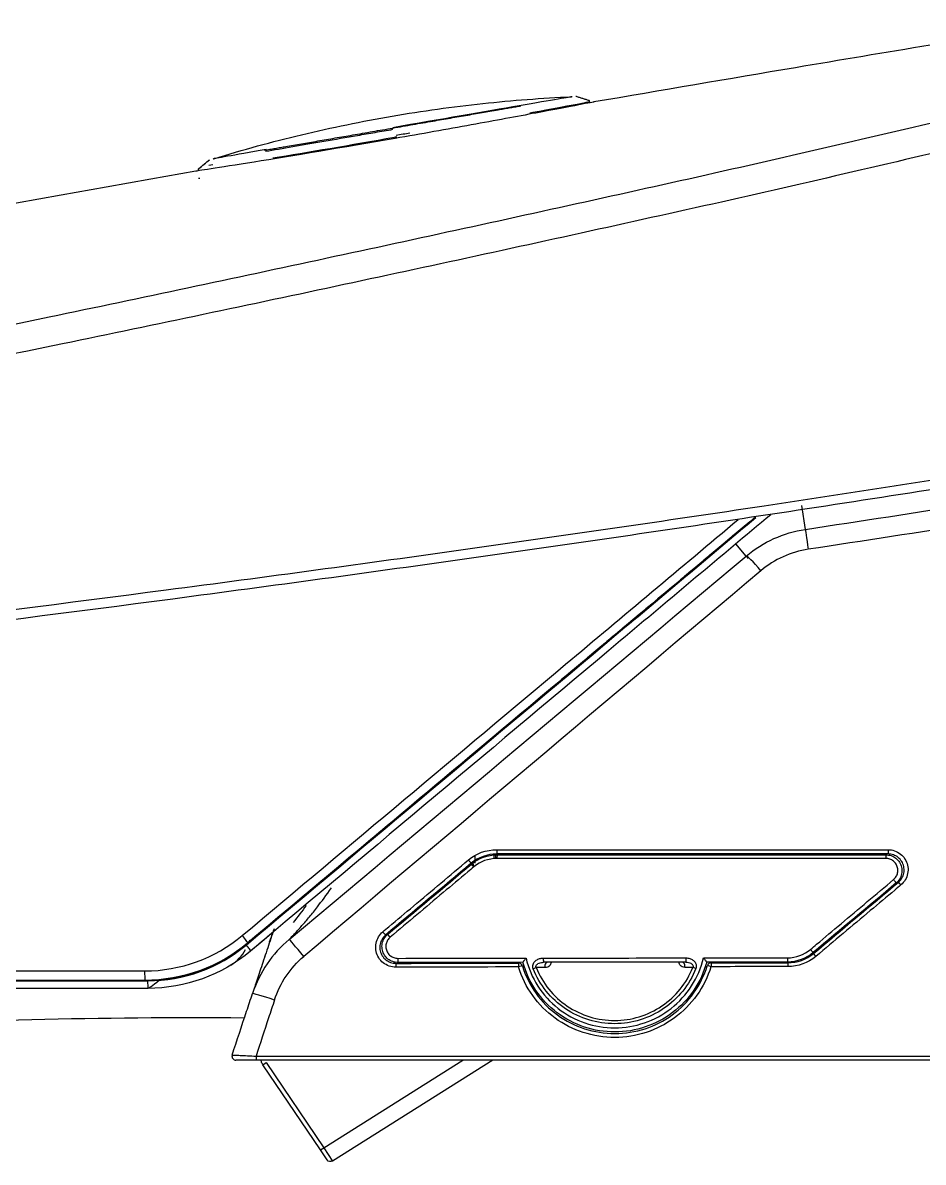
# Model space of a CAD drawing. Header units: millimetres. Extents: x 28 to 2369, y -329 to 1679.
# Drawn here: x 1930.7 to 2043.4, y 471 to 613.7 of the extents above; entities that cross this region are included whole.
import ezdxf

# ---------------------------------------------------------------- set-up
doc = ezdxf.new("R2010")
doc.units = ezdxf.units.MM
doc.layers.add('1LINE', color=7, linetype='CONTINUOUS')

msp = doc.modelspace()

# ---------------------------------------------------------------- linework, layer by layer
at = {"layer": '1LINE'}
for p, q in [((1999.93, 604.47), (1999.95, 604.48)), ((1952.74, 595.42), (1952.7, 595.42)), ((1954.45, 595.89), (1953.96, 595.81)), ((1954.03, 596.53), (1954.06, 596.53)), ((1952.82, 594.19), (1952.68, 594.16)), ((2028.66, 550.23), (2028.21, 553.2)), ((2021.26, 546.89), (2019.97, 548.42)), ((2021.29, 546.84), (2021.51, 546.59)), ((1973.25, 510.53), (2000.77, 533.61)), ((1992.86, 509.47), (1992.87, 509.57)), ((1993.38, 509.57), (1993.36, 509.47)), ((2019.9, 509.47), (2019.9, 509.57)), ((1987.29, 509.29), (1987.29, 508.44)), ((2039.31, 505.33), (2039.31, 505.2)), ((2039.81, 505.62), (2039.81, 505.75)), ((1981.92, 504.17), (1981.92, 504.3)), ((1982.12, 504.47), (1982.12, 504.34)), ((2038.81, 504.78), (2038.81, 504.91)), ((2034.19, 500.9), (2034.21, 501.05)), ((2034.27, 501.1), (2034.27, 500.97)), ((2034.68, 501.5), (2034.85, 501.5)), ((2035.28, 502), (2035.44, 502)), ((2030.48, 497.8), (2030.33, 497.8)), ((2030.57, 498), (2030.72, 498)), ((1946.33, 492.74), (1631.93, 492.74)), ((1960.74, 483.17), (1961.15, 483.45)), ((1967.94, 472.5), (1960.74, 483.17)), ((1961.15, 483.45), (1968.35, 472.77)), ((1968.35, 472.77), (1985.77, 483.74)), ((1989.53, 483.74), (1969.46, 471.11)), ((1967.94, 472.5), (1968.35, 472.77)), ((1968.78, 471.25), (1967.94, 472.5)), ((1968.35, 472.77), (1969.46, 471.11))]:
    msp.add_line(p, q, dxfattribs=at)
for centre, radius, start, end in [((2001.49, 603.78), 0.2, 9.82, 72.281), ((1954.65, 596.47), 0.2, 107.0856, 135.1577), ((1952.83, 595.26), 0.2, 129.8963, 189.82), ((1954.13, 499.92), 5, 301.3372, 332.5595), ((1992.75, 495.4), 0.5, 17.1654, 90.0827), ((2016.86, 495.43), 0.5, 90.0732, 162.7949), ((1957.36, 484.24), 0.5, 161.6837, 270)]:
    msp.add_arc(centre, radius, start, end, dxfattribs=at)
at = {"layer": '1LINE', "extrusion": (0, 0, -1)}
for centre, start, end in [((-2039.81, 505.66), 131.6332, 144.0097), ((-1969.19, 471.53), 237.8238, 326)]:
    msp.add_arc(centre, 0.5, start, end, dxfattribs=at)
at = {"layer": '1LINE'}
for centre, major_axis, ratio, start_param, end_param in [((1992.84, 603.08), (0.035, -0.197), 0.706348, 2.506787, 3.007754), ((2029.11, 547.26), (0.45, -2.97), 0.006339, 3.141593, 4.552586), ((2023.18, 544.59), (1.93, -2.3), 0.074437, 1.70787, 3.141593), ((1990.02, 510.07), (0, -0.5), 0.03248, 4.630614, 6.283185), ((2039.02, 510.07), (0, 0.5), 0.022787, 1.494763, 3.141593), ((1986.49, 508.79), (0.321, -0.383), 0.02605, 0, 1.652896), ((1986.73, 508.34), (0.321, -0.383), 0.026513, 1.240339, 1.570796), ((1986.8, 508.39), (0.287, -0.409), 0.025838, 1.260754, 1.580574), ((1987.17, 507.92), (0.321, -0.383), 0.024901, 1.651004, 3.141593), ((1986.99, 508.5), (0.192, -0.462), 0.000594, 0, 1.657993), ((1990.06, 508.97), (0, 0.5), 0.032224, 0, 1.491586), ((2038.75, 508.97), (0, 0.5), 0.022818, 0, 1.49704), ((2039.71, 506.32), (0.321, -0.383), 0.026607, 0, 1.637614), ((2039.81, 505.66), (-0.5, 0), 0.173648, 4.40415, 4.712389), ((2040.63, 505.66), (0.321, -0.383), 0.025837, 1.636468, 3.141593), ((1981.46, 503.86), (0.414, -0.281), 0.040408, 1.426707, 1.637955), ((1981.64, 504.07), (0.321, -0.383), 0.020815, 1.366172, 1.570796), ((1975.76, 499.79), (0.321, -0.383), 0.014092, 0, 1.63846), ((1958.18, 499.18), (-0.643, 0.766), 0.100871, 3.141593, 4.868682), ((1958.67, 498.03), (0.514, -0.613), 0.100915, 0, 1.727288), ((1965.51, 496.12), (-6.64, 2.22), 0.479648, 6.140245, 6.283185), ((1965.96, 496.58), (1.93, -2.3), 0.010261, 1.635297, 3.141593), ((1976.68, 499.12), (0.321, -0.383), 0.013166, 1.636878, 3.141593), ((2029.31, 497.59), (0.321, -0.383), 0.013594, 0, 1.624709), ((2029.99, 496.73), (0.321, -0.383), 0.012492, 1.62326, 3.141593), ((1977.38, 495.4), (-0.001, 0.5), 0.03143, 0.30732, 1.520748), ((1977.65, 496.5), (-0.001, 0.5), 0.031616, 1.566226, 3.141593), ((1992.75, 495.42), (-0.001, 0.5), 0.02928, 0.28597, 1.523281), ((1992.75, 495.4), (0.478, 0.148), 0.053999, 0, 1.584801), ((1994.59, 495.17), (0.465, 0.184), 0.054115, 0.63269, 1.580622), ((1995.86, 496.52), (-0.001, 0.5), 0.028968, 1.561565, 3.141593), ((1996.37, 495.5), (-0.001, 0.5), 0.693203, 0, 1.901917), ((2013.21, 495.52), (0.001, -0.5), 0.732104, 1.239677, 3.141593), ((2013.69, 496.54), (0.001, -0.5), 0.026397, 4.697914, 6.283185), ((2014.96, 495.2), (0.465, -0.184), 0.032363, 1.611781, 2.560275), ((2016.86, 495.43), (0.478, -0.148), 0.035883, 1.609069, 3.141593), ((2016.86, 495.45), (0.001, -0.5), 0.025914, 3.39459, 4.66677), ((2026.42, 496.56), (-0.001, 0.5), 0.024616, 1.552306, 3.141593), ((2026.46, 495.46), (0.001, -0.5), 0.024614, 3.381837, 4.666887), ((1945.96, 494.74), (0, 1), 0.031621, 1.381977, 3.141391), ((1946.33, 493.54), (0, -0.8), 0.030855, 4.523962, 6.282995), ((1962.28, 491.15), (2.85, -0.94), 0.031131, 1.61559, 3.141593), ((1959.89, 484.24), (0, 0.5), 0.03137, 1.543879, 3.141593)]:
    msp.add_ellipse(centre, major_axis=major_axis, ratio=ratio, start_param=start_param, end_param=end_param, dxfattribs=at)
for points, degree in [([(2061.16, 613.68), (2049.91, 611.82), (2038.66, 609.95), (2027.42, 608.05)], 3), ([(2061.16, 613.68), (2049.91, 611.82), (2038.66, 609.95), (2027.42, 608.05)], 3), ([(2027.42, 608.05), (2019.01, 606.63), (2010.6, 605.2), (2002.19, 603.76)], 3), ([(2027.42, 608.05), (2019.01, 606.63), (2010.6, 605.2), (2002.19, 603.76)], 3), ([(1999.95, 604.48), (2001.55, 603.97)], 1), ([(1992.82, 603.28), (1988.64, 602.56), (1982.9, 601.56), (1976.99, 600.54)], 3), ([(1979.14, 599.86), (1978.57, 599.76), (1977.99, 599.66), (1977.42, 599.56)], 3), ([(1952.7, 595.42), (1953.15, 595.79), (1953.59, 596.16), (1954.03, 596.53)], 3), ([(1952.7, 595.42), (1954.03, 596.53)], 1), ([(1952.32, 595.09), (1832.62, 573.97), (1713.32, 550.67), (1594.47, 525.2)], 3), ([(1952.32, 595.09), (1832.62, 573.97), (1713.32, 550.67), (1594.47, 525.2)], 3), ([(2021.26, 546.89), (2023.37, 548.66), (2025.93, 549.82), (2028.66, 550.23)], 3), ([(1964.03, 498.87), (1983.13, 514.9), (2002.21, 530.91), (2021.26, 546.89)], 3), ([(2029.02, 547.73), (2026.83, 547.4), (2024.78, 546.47), (2023.09, 545.05)], 3), ([(2023.09, 545.05), (2004.04, 528.98), (1984.95, 512.87), (1965.86, 496.74)], 3), ([(2000.84, 533.67), (2000.82, 533.66), (2000.81, 533.65), (2000.79, 533.63)], 3), ([(2000.87, 533.7), (2000.86, 533.69), (2000.85, 533.68), (2000.84, 533.67)], 3), ([(1986.47, 508.83), (1987.46, 509.66), (1988.71, 510.11), (1990.01, 510.11)], 3), ([(1990.02, 509.57), (1988.85, 509.57), (1987.71, 509.16), (1986.81, 508.4)], 3), ([(1989.71, 508.95), (1989.71, 509.15), (1989.71, 509.36), (1989.71, 509.56)], 3), ([(2039.02, 509.57), (2022.69, 509.57), (2006.35, 509.57), (1990.02, 509.57)], 3), ([(1990.39, 509.47), (1990.39, 509.65)], 1), ([(1992.89, 509.65), (1992.89, 509.47)], 1), ([(2020.39, 509.47), (2020.39, 509.64)], 1), ([(2022.89, 509.64), (2022.89, 509.47)], 1), ([(1986.81, 508.4), (1983.23, 505.4), (1979.66, 502.4), (1976.09, 499.41)], 3), ([(1976.36, 499.51), (1979.86, 502.44), (1983.35, 505.37), (1986.84, 508.3)], 3), ([(1986.84, 508.3), (1987.74, 509.06), (1988.88, 509.47), (1990.06, 509.47)], 3), ([(1987.09, 508.58), (1987.18, 508.6), (1987.27, 508.61), (1987.36, 508.61)], 3), ([(1990.04, 509.01), (1988.98, 509.01), (1987.96, 508.64), (1987.15, 507.96)], 3), ([(1990.06, 509.47), (2006.29, 509.47), (2022.52, 509.47), (2038.75, 509.47)], 3), ([(2040.04, 505.94), (2036.57, 503.03), (2033.1, 500.12), (2029.63, 497.21)], 3), ([(2029.67, 497.11), (2033.22, 500.09), (2036.76, 503.06), (2040.31, 506.04)], 3), ([(1981.33, 503.67), (1981.35, 503.75), (1981.39, 503.83), (1981.44, 503.9)], 3), ([(1966.17, 503.12), (1965.62, 502.41), (1965.07, 501.7), (1964.52, 500.98)], 3), ([(2035.85, 502.43), (2035.85, 502.39), (2035.85, 502.34), (2035.85, 502.3)], 3), ([(1961.97, 499.75), (1961.04, 498.97), (1960.11, 498.19), (1959.18, 497.41)], 3), ([(1961.58, 498.56), (1961.73, 499.01), (1961.87, 499.42), (1962, 499.8)], 3), ([(1945.93, 494.92), (1950.41, 494.92), (1954.74, 496.5), (1958.15, 499.36)], 3), ([(1958.82, 498.41), (1955.23, 495.4), (1950.67, 493.74), (1945.96, 493.74)], 3), ([(1946.3, 493.69), (1950.82, 493.68), (1955.2, 495.28), (1958.65, 498.17)], 3), ([(1958.54, 498.18), (1955.13, 495.32), (1950.8, 493.74), (1946.33, 493.74)], 3), ([(1964.03, 498.87), (1961.9, 497.09), (1960.31, 494.74), (1959.44, 492.1)], 3), ([(1959.18, 497.41), (1955.59, 494.4), (1951.04, 492.74), (1946.33, 492.74)], 3), ([(1962.19, 491.29), (1962.88, 493.41), (1964.15, 495.3), (1965.86, 496.74)], 3), ([(2026.41, 496.56), (2027.47, 496.57), (2028.49, 496.94), (2029.3, 497.62)], 3), ([(2029.63, 497.21), (2028.73, 496.46), (2027.6, 496.04), (2026.42, 496.04)], 3), ([(2029.98, 496.75), (2028.99, 495.92), (2027.74, 495.47), (2026.45, 495.46)], 3), ([(2026.46, 495.94), (2027.63, 495.94), (2028.77, 496.36), (2029.67, 497.11)], 3), ([(1992.73, 495.42), (1987.61, 495.41), (1982.48, 495.41), (1977.36, 495.4)], 3), ([(1977.37, 495.87), (1982.5, 495.88), (1987.62, 495.89), (1992.75, 495.9)], 3), ([(1977.63, 496.5), (1982.98, 496.51), (1988.33, 496.52), (1993.68, 496.52)], 3), ([(1993.3, 496), (1988.09, 495.99), (1982.87, 495.98), (1977.65, 495.97)], 3), ([(1993.3, 496), (1993.3, 496), (1993.3, 496), (1993.3, 496)], 3), ([(1996.04, 495.34), (1995.65, 495.34), (1995.29, 495.34), (1994.96, 495.34)], 3), ([(2014.57, 495.36), (2014.26, 495.36), (2013.92, 495.36), (2013.56, 495.36)], 3), ([(2015.9, 496.55), (2019.4, 496.56), (2022.91, 496.56), (2026.41, 496.56)], 3), ([(2026.42, 496.04), (2023.05, 496.04), (2019.68, 496.03), (2016.3, 496.03)], 3), ([(2026.45, 495.46), (2023.25, 495.46), (2020.05, 495.46), (2016.84, 495.45)], 3), ([(2016.86, 495.93), (2020.06, 495.93), (2023.26, 495.94), (2026.46, 495.94)], 3), ([(1916.12, 493.69), (1926.17, 493.69), (1936.23, 493.69), (1946.3, 493.69)], 3), ([(1946.33, 492.74), (1946.42, 492.74), (1946.89, 493.07), (1947.74, 493.75)], 3), ([(1958.36, 489.02), (1940.65, 489.16), (1922.92, 488.72), (1905.23, 487.69)], 3), ([(2056.29, 483.74), (2024.15, 483.74), (1992.02, 483.74), (1959.89, 483.74)], 3)]:
    msp.add_open_spline(points, degree=degree, dxfattribs=at)
for points, degree, knots in [([(1594.5, 525.21), (1594.57, 525.22), (1595.23, 525.31), (1597.41, 525.56), (1598.93, 525.72), (1602.69, 526.13), (1604.94, 526.38), (1610.13, 526.94), (1613.07, 527.27), (1622.57, 528.3), (1629.86, 529.11), (1642.06, 530.5), (1646.33, 530.99), (1655.24, 532.01), (1659.91, 532.55), (1674.24, 534.21), (1684.23, 535.37), (1699.88, 537.28), (1705.21, 537.94), (1716, 539.3), (1721.5, 540.01), (1738.24, 542.28), (1749.52, 543.91), (1772.2, 547.27), (1783.6, 549.02), (1800.81, 551.81), (1806.55, 552.75), (1818.12, 554.76), (1823.92, 555.78), (1841.31, 558.88), (1852.92, 560.99), (1887.7, 567.48), (1910.86, 572.04), (1945.54, 579.25), (1957.09, 581.71), (1980.18, 586.68), (1991.72, 589.2), (2009.02, 593.03), (2014.78, 594.3), (2026.3, 596.93), (2032.06, 598.25), (2043.58, 600.93), (2049.33, 602.28), (2057.97, 604.3), (2060.84, 604.98), (2066.61, 606.31), (2069.49, 606.97), (2072.38, 607.56)], 3, [0, 0, 0, 0, 0.03125, 0.03125, 0.0625, 0.0625, 0.09375, 0.09375, 0.125, 0.125, 0.1875, 0.1875, 0.21875, 0.21875, 0.25, 0.25, 0.3125, 0.3125, 0.34375, 0.34375, 0.375, 0.375, 0.4375, 0.4375, 0.5, 0.5, 0.53125, 0.53125, 0.5625, 0.5625, 0.625, 0.625, 0.75, 0.75, 0.8125, 0.8125, 0.875, 0.875, 0.90625, 0.90625, 0.9375, 0.9375, 0.96875, 0.96875, 0.984375, 0.984375, 1, 1, 1, 1]), ([(2076.31, 604.6), (2070.43, 603.4), (2064.58, 602.05), (2052.88, 599.29), (2047.03, 597.91), (2035.34, 595.17), (2029.49, 593.81), (2017.78, 591.13), (2011.92, 589.84), (1994.34, 585.95), (1982.62, 583.4), (1959.15, 578.37), (1947.4, 575.89), (1912.15, 568.63), (1888.6, 564.06), (1853.24, 557.57), (1841.44, 555.47), (1823.76, 552.38), (1817.87, 551.36), (1806.1, 549.38), (1800.27, 548.47), (1782.77, 545.72), (1771.18, 544.09), (1753.89, 541.56), (1748.14, 540.77), (1736.69, 539.19), (1730.99, 538.37), (1719.66, 536.92), (1714.08, 536.27), (1703.12, 534.93), (1697.7, 534.31), (1681.81, 532.47), (1671.67, 531.34), (1652.28, 529.2), (1643.17, 528.2), (1626.72, 526.42), (1619.36, 525.65), (1609.77, 524.63), (1606.8, 524.31), (1601.58, 523.75), (1599.31, 523.5), (1595.52, 523.08), (1593.98, 522.91), (1592.33, 522.69), (1591.89, 522.62), (1591.26, 522.52), (1591.07, 522.48), (1591.03, 522.46)], 3, [0, 0, 0, 0, 0.03125, 0.03125, 0.0625, 0.0625, 0.09375, 0.09375, 0.125, 0.125, 0.1875, 0.1875, 0.25, 0.25, 0.375, 0.375, 0.4375, 0.4375, 0.46875, 0.46875, 0.5, 0.5, 0.5625, 0.5625, 0.59375, 0.59375, 0.625, 0.625, 0.65625, 0.65625, 0.6875, 0.6875, 0.75, 0.75, 0.8125, 0.8125, 0.875, 0.875, 0.90625, 0.90625, 0.9375, 0.9375, 0.96875, 0.96875, 0.984375, 0.984375, 1, 1, 1, 1]), ([(2002.19, 603.76), (2002.19, 603.76), (1999.52, 603.24), (1992.59, 601.95), (1989.85, 601.44), (1983.81, 600.34), (1980.55, 599.76), (1970.76, 598.06), (1964.28, 596.98), (1955.01, 595.5), (1952.32, 595.09), (1952.32, 595.09)], 3, [0, 0, 0, 0, 0.25, 0.25, 0.375, 0.375, 0.5, 0.5, 0.75, 0.75, 1, 1, 1, 1]), ([(1954.59, 596.66), (1958.22, 597.78), (1965.63, 599.8), (1976.91, 602.11), (1988.18, 603.68), (1995.67, 604.25), (1999.38, 604.41)], 3, [0, 0, 0, 0, 0.247026, 0.500062, 0.753099, 1, 1, 1, 1]), ([(1999.38, 604.41), (1999.38, 604.41), (1998.8, 604.31), (1996.57, 603.93), (1994.91, 603.64), (1992.82, 603.28)], 3, [0, 0, 0, 0, 0.5, 0.5, 1, 1, 1, 1]), ([(1994.16, 602.41), (1994.29, 602.43), (1994.41, 602.45), (1996.8, 602.89), (1998.61, 603.22), (2001.07, 603.69), (2001.69, 603.81), (2001.69, 603.81)], 3, [0, 0, 0, 0, 0.026971, 0.026971, 0.513486, 0.513486, 1, 1, 1, 1]), ([(1999.47, 604.4), (1999.47, 604.4), (1999.47, 604.4), (1999.44, 604.41), (1999.42, 604.41), (1999.39, 604.41), (1999.39, 604.41), (1999.38, 604.41)], 3, [0, 0, 0, 0, 0.104368, 0.104368, 0.81062, 0.81062, 1, 1, 1, 1]), ([(1960.95, 597.73), (1964.11, 598.27), (1972.43, 599.71), (1981.56, 601.29), (1989.88, 602.73), (1993.04, 603.28)], 2, [0, 0, 0, 0.246306, 0.5, 0.753694, 1, 1, 1]), ([(1961.06, 597.58), (1962.11, 597.77), (1963.26, 597.96), (1965.09, 598.28), (1965.72, 598.39), (1966.7, 598.56), (1967.03, 598.62), (1967.71, 598.73), (1968.04, 598.79), (1969.75, 599.09), (1971.15, 599.33), (1972.96, 599.64), (1973.32, 599.7), (1974.05, 599.83), (1974.42, 599.89), (1975.53, 600.09), (1976.28, 600.21), (1977.02, 600.34)], 3, [0, 0, 0, 0, 0.25, 0.25, 0.375, 0.375, 0.4375, 0.4375, 0.5, 0.5, 0.75, 0.75, 0.8125, 0.8125, 0.875, 0.875, 1, 1, 1, 1]), ([(1961.98, 596.75), (1966.28, 597.46), (1971.71, 598.38), (1977.3, 599.37), (1977.4, 599.38), (1977.49, 599.4)], 3, [0, 0, 0, 0, 0.983399, 0.983399, 1, 1, 1, 1]), ([(1961.15, 597.8), (1959.08, 597.44), (1957.42, 597.15), (1955.17, 596.76), (1954.59, 596.66), (1954.59, 596.66)], 3, [0, 0, 0, 0, 0.5, 0.5, 1, 1, 1, 1]), ([(2096.07, 571.45), (2091.17, 567.54), (2085.73, 564.4), (2076.99, 561.04), (2073.96, 560.13), (2069.34, 559.13), (2067.78, 558.91), (2064.67, 558.41), (2063.12, 558.16), (2049.12, 555.91), (2036.68, 553.97), (2011.79, 550.21), (1999.33, 548.38), (1974.41, 544.86), (1961.94, 543.15), (1924.52, 538.22), (1899.57, 535.17), (1862.14, 530.95), (1849.66, 529.6), (1830.94, 527.67), (1824.7, 527.04), (1812.23, 525.81), (1806.01, 525.21), (1793.65, 524.06), (1787.49, 523.49), (1778.24, 522.67), (1775.15, 522.4), (1769.01, 521.87), (1765.95, 521.6), (1756.82, 520.83), (1750.7, 520.33), (1741.6, 519.61), (1738.57, 519.37), (1732.59, 518.9), (1729.61, 518.68), (1723.62, 518.23), (1720.61, 518), (1714.71, 517.57), (1711.83, 517.37), (1703.24, 516.76), (1697.52, 516.37), (1680.85, 515.26), (1670.22, 514.6), (1654.98, 513.71), (1650.01, 513.42), (1640.51, 512.9), (1635.96, 512.66), (1627.31, 512.22), (1623.22, 512.02), (1615.52, 511.65), (1611.91, 511.48), (1602.07, 511.03), (1596.74, 510.8), (1591.06, 510.56), (1589.54, 510.5), (1587.48, 510.42), (1586.93, 510.4), (1586.94, 510.4)], 3, [0, 0, 0, 0, 0.03125, 0.03125, 0.046875, 0.046875, 0.054688, 0.054688, 0.0625, 0.0625, 0.125, 0.125, 0.1875, 0.1875, 0.25, 0.25, 0.375, 0.375, 0.4375, 0.4375, 0.46875, 0.46875, 0.5, 0.5, 0.53125, 0.53125, 0.546875, 0.546875, 0.5625, 0.5625, 0.59375, 0.59375, 0.609375, 0.609375, 0.625, 0.625, 0.640625, 0.640625, 0.65625, 0.65625, 0.6875, 0.6875, 0.75, 0.75, 0.78125, 0.78125, 0.8125, 0.8125, 0.84375, 0.84375, 0.875, 0.875, 0.9375, 0.9375, 0.96875, 0.96875, 1, 1, 1, 1]), ([(1587.76, 511.91), (1588.79, 511.96), (1590.22, 512.02), (1595.78, 512.26), (1601.11, 512.48), (1610.94, 512.93), (1614.55, 513.09), (1622.24, 513.46), (1626.34, 513.66), (1634.98, 514.09), (1639.53, 514.33), (1649.03, 514.84), (1654, 515.11), (1669.25, 515.99), (1679.89, 516.64), (1696.58, 517.73), (1702.31, 518.12), (1710.91, 518.72), (1713.79, 518.92), (1719.69, 519.34), (1722.71, 519.56), (1728.71, 520), (1731.7, 520.23), (1737.69, 520.69), (1740.72, 520.93), (1749.84, 521.65), (1755.97, 522.14), (1765.11, 522.91), (1768.17, 523.16), (1774.31, 523.69), (1777.4, 523.95), (1786.64, 524.76), (1792.8, 525.31), (1802.06, 526.17), (1805.15, 526.46), (1811.36, 527.05), (1814.47, 527.35), (1823.8, 528.26), (1830.02, 528.88), (1848.7, 530.79), (1861.17, 532.13), (1898.66, 536.33), (1923.65, 539.38), (1961.13, 544.29), (1973.62, 545.99), (1998.58, 549.5), (2011.05, 551.31), (2035.07, 554.93), (2046.61, 556.72), (2058.15, 558.56)], 3, [0, 0, 0, 0, 0.032712, 0.032712, 0.102166, 0.102166, 0.136893, 0.136893, 0.17162, 0.17162, 0.206347, 0.206347, 0.241074, 0.241074, 0.310528, 0.310528, 0.345255, 0.345255, 0.362619, 0.362619, 0.379983, 0.379983, 0.397346, 0.397346, 0.41471, 0.41471, 0.449437, 0.449437, 0.4668, 0.4668, 0.484164, 0.484164, 0.518891, 0.518891, 0.536254, 0.536254, 0.553618, 0.553618, 0.588345, 0.588345, 0.657799, 0.657799, 0.796708, 0.796708, 0.866162, 0.866162, 0.935616, 0.935616, 1, 1, 1, 1]), ([(2028.66, 550.23), (2028.66, 550.23), (2028.66, 550.23), (2035.59, 551.28), (2042.52, 552.35), (2056.38, 554.53), (2063.31, 555.65), (2070.23, 556.77)], 3, [0, 0, 0, 0, 0.000001, 0.000001, 0.499909, 0.499909, 1, 1, 1, 1]), ([(2070.71, 554.31), (2070.21, 554.23), (2069.72, 554.15), (2062.77, 553.02), (2056.31, 551.97), (2042.91, 549.86), (2035.96, 548.78), (2029.02, 547.73)], 3, [0, 0, 0, 0, 0.035538, 0.035538, 0.500613, 0.500613, 1, 1, 1, 1]), ([(1958.15, 499.36), (1971.65, 510.69), (1985.14, 522.01), (2005.84, 539.38), (2013.05, 545.42), (2020.25, 551.47)], 3, [0, 0, 0, 0, 0.651801, 0.651801, 1, 1, 1, 1]), ([(2022.43, 551.79), (2013.79, 544.54), (2005.16, 537.3), (1983.86, 519.43), (1971.2, 508.8), (1958.54, 498.18)], 3, [0, 0, 0, 0, 0.405549, 0.405549, 1, 1, 1, 1]), ([(1958.65, 498.17), (1974.09, 511.13), (1989.54, 524.09), (2010.8, 541.93), (2016.62, 546.82), (2022.44, 551.7)], 3, [0, 0, 0, 0, 0.72624, 0.72624, 1, 1, 1, 1]), ([(2022.43, 551.79), (2014.72, 545.32), (2007.01, 538.85), (1985.8, 521.06), (1972.31, 509.74), (1958.82, 498.41)], 3, [0, 0, 0, 0, 0.36369, 0.36369, 1, 1, 1, 1]), ([(2024.32, 552.07), (2018.05, 546.81), (2011.78, 541.55), (1990.07, 523.33), (1974.63, 510.37), (1959.18, 497.41)], 3, [0, 0, 0, 0, 0.288729, 0.288729, 1, 1, 1, 1]), ([(1989.85, 509.57), (1989.85, 509.45), (1989.85, 509.34), (1989.85, 509.14), (1989.85, 509.06), (1989.85, 508.98)], 3, [0, 0, 0, 0, 0.586131, 0.586131, 1, 1, 1, 1]), ([(1990.01, 510.11), (1990.34, 510.11), (1990.67, 510.11), (1992.34, 510.11), (1993.67, 510.11), (2000.33, 510.11), (2005.66, 510.11), (2020.33, 510.11), (2029.67, 510.11), (2039.01, 510.11)], 3, [0, 0, 0, 0, 0.020397, 0.020397, 0.101987, 0.101987, 0.428345, 0.428345, 1, 1, 1, 1]), ([(2039.01, 510.11), (2039.08, 510.11), (2039.15, 510.11), (2039.49, 510.08), (2039.77, 510.01), (2040.28, 509.78), (2040.52, 509.62), (2040.93, 509.24), (2041.11, 509), (2041.36, 508.51), (2041.45, 508.23), (2041.53, 507.68), (2041.52, 507.39), (2041.41, 506.84), (2041.31, 506.57), (2041.02, 506.09), (2040.83, 505.87), (2040.62, 505.69)], 3, [0, 0, 0, 0, 0.032243, 0.032243, 0.1704, 0.1704, 0.308927, 0.308927, 0.447585, 0.447585, 0.586089, 0.586089, 0.72425, 0.72425, 0.862134, 0.862134, 1, 1, 1, 1]), ([(2040.31, 506.04), (2040.48, 506.18), (2040.63, 506.36), (2040.86, 506.74), (2040.94, 506.96), (2041.03, 507.4), (2041.04, 507.63), (2040.97, 508.07), (2040.9, 508.29), (2040.7, 508.69), (2040.56, 508.87), (2040.23, 509.18), (2040.04, 509.31), (2039.63, 509.49), (2039.41, 509.55), (2039.13, 509.57), (2039.08, 509.57), (2039.02, 509.57)], 3, [0, 0, 0, 0, 0.137785, 0.137785, 0.275622, 0.275622, 0.413782, 0.413782, 0.55233, 0.55233, 0.691046, 0.691046, 0.829612, 0.829612, 0.967765, 0.967765, 1, 1, 1, 1]), ([(1975.75, 499.82), (1976, 500.03), (1976.26, 500.25), (1977.53, 501.32), (1978.56, 502.18), (1981.87, 504.96), (1984.17, 506.9), (1986.47, 508.83)], 3, [0, 0, 0, 0, 0.0714, 0.0714, 0.357002, 0.357002, 1, 1, 1, 1]), ([(2038.74, 509.01), (2038.4, 509.01), (2038.07, 509.01), (2036.41, 509.01), (2035.07, 509.01), (2028.41, 509.01), (2023.08, 509.01), (2008.51, 509.01), (1999.28, 509.01), (1990.04, 509.01)], 3, [0, 0, 0, 0, 0.020528, 0.020528, 0.102639, 0.102639, 0.431084, 0.431084, 1, 1, 1, 1]), ([(2039.7, 506.36), (2039.73, 506.38), (2039.76, 506.41), (2039.91, 506.56), (2040.01, 506.7), (2040.16, 507), (2040.21, 507.17), (2040.25, 507.5), (2040.24, 507.67), (2040.16, 508), (2040.1, 508.16), (2039.92, 508.45), (2039.81, 508.58), (2039.54, 508.79), (2039.39, 508.87), (2039.08, 508.98), (2038.91, 509.01), (2038.74, 509.01)], 3, [0, 0, 0, 0, 0.032386, 0.032386, 0.17065, 0.17065, 0.309248, 0.309248, 0.447938, 0.447938, 0.586425, 0.586425, 0.724501, 0.724501, 0.862254, 0.862254, 1, 1, 1, 1]), ([(2038.75, 509.47), (2038.97, 509.47), (2039.2, 509.43), (2039.62, 509.29), (2039.82, 509.17), (2040.17, 508.9), (2040.33, 508.72), (2040.56, 508.34), (2040.65, 508.13), (2040.75, 507.69), (2040.76, 507.46), (2040.71, 507.02), (2040.65, 506.8), (2040.45, 506.39), (2040.31, 506.2), (2040.12, 506.01), (2040.08, 505.97), (2040.04, 505.94)], 3, [0, 0, 0, 0, 0.137886, 0.137886, 0.275699, 0.275699, 0.413743, 0.413743, 0.552137, 0.552137, 0.690729, 0.690729, 0.829283, 0.829283, 0.96759, 0.96759, 1, 1, 1, 1]), ([(1987.15, 507.96), (1986.89, 507.74), (1986.64, 507.53), (1985.36, 506.46), (1984.34, 505.6), (1981.1, 502.88), (1978.89, 501.02), (1976.67, 499.15)], 3, [0, 0, 0, 0, 0.073029, 0.073029, 0.365144, 0.365144, 1, 1, 1, 1]), ([(1964.03, 498.87), (1964.03, 498.87), (1964.07, 498.91), (1964.16, 499), (1964.22, 499.06), (1964.4, 499.26), (1964.55, 499.42), (1965, 499.9), (1965.32, 500.25), (1965.94, 500.96), (1966.26, 501.32), (1966.89, 502.09), (1967.22, 502.5), (1968.09, 503.63), (1968.67, 504.42), (1969.33, 505.34)], 3, [0, 0, 0, 0, 0.04474, 0.04474, 0.089479, 0.089479, 0.178959, 0.178959, 0.357918, 0.357918, 0.536877, 0.536877, 0.715836, 0.715836, 1, 1, 1, 1]), ([(2029.3, 497.62), (2029.55, 497.83), (2029.81, 498.05), (2031.09, 499.12), (2032.11, 499.98), (2035.32, 502.68), (2037.51, 504.52), (2039.7, 506.36)], 3, [0, 0, 0, 0, 0.073586, 0.073586, 0.367931, 0.367931, 1, 1, 1, 1]), ([(2040.62, 505.69), (2040.36, 505.48), (2040.11, 505.26), (2038.83, 504.19), (2037.81, 503.33), (2034.52, 500.57), (2032.25, 498.66), (2029.98, 496.75)], 3, [0, 0, 0, 0, 0.071939, 0.071939, 0.359698, 0.359698, 1, 1, 1, 1]), ([(1962.14, 500.19), (1961.86, 499.38), (1961.59, 498.59), (1961.05, 496.98), (1960.79, 496.17), (1960.29, 494.69), (1960.06, 493.98), (1959.76, 493.06), (1959.66, 492.78), (1959.54, 492.43), (1959.51, 492.32), (1959.46, 492.16), (1959.44, 492.1), (1959.44, 492.1)], 3, [0, 0, 0, 0, 0.23227, 0.23227, 0.48818, 0.48818, 0.74409, 0.74409, 0.872045, 0.872045, 0.936023, 0.936023, 1, 1, 1, 1]), ([(1977.36, 495.4), (1977.29, 495.4), (1977.22, 495.4), (1976.87, 495.43), (1976.6, 495.5), (1976.08, 495.73), (1975.84, 495.89), (1975.43, 496.27), (1975.26, 496.51), (1975, 497), (1974.92, 497.28), (1974.84, 497.83), (1974.85, 498.12), (1974.96, 498.67), (1975.06, 498.94), (1975.35, 499.42), (1975.53, 499.64), (1975.75, 499.82)], 3, [0, 0, 0, 0, 0.033366, 0.033366, 0.171512, 0.171512, 0.309846, 0.309846, 0.448233, 0.448233, 0.586498, 0.586498, 0.724495, 0.724495, 0.862265, 0.862265, 1, 1, 1, 1]), ([(1961.58, 498.56), (1961.58, 498.56), (1961.57, 498.54), (1961.56, 498.49), (1961.55, 498.46), (1961.52, 498.38), (1961.51, 498.34), (1961.47, 498.24), (1961.45, 498.18), (1961.43, 498.11), (1961.42, 498.09), (1961.42, 498.07)], 3, [0, 0, 0, 0, 0.223732, 0.223732, 0.447017, 0.447017, 0.677097, 0.677097, 0.919251, 0.919251, 1, 1, 1, 1]), ([(1976.09, 499.41), (1975.91, 499.26), (1975.77, 499.09), (1975.54, 498.7), (1975.46, 498.49), (1975.37, 498.05), (1975.36, 497.82), (1975.42, 497.38), (1975.49, 497.16), (1975.7, 496.76), (1975.84, 496.57), (1976.16, 496.27), (1976.35, 496.14), (1976.76, 495.96), (1976.99, 495.9), (1977.26, 495.88), (1977.32, 495.87), (1977.37, 495.87)], 3, [0, 0, 0, 0, 0.137684, 0.137684, 0.2754, 0.2754, 0.413363, 0.413363, 0.551624, 0.551624, 0.690041, 0.690041, 0.828427, 0.828427, 0.966625, 0.966625, 1, 1, 1, 1]), ([(1977.65, 495.97), (1977.43, 495.97), (1977.2, 496.01), (1976.78, 496.16), (1976.57, 496.27), (1976.22, 496.55), (1976.07, 496.72), (1975.83, 497.1), (1975.75, 497.31), (1975.65, 497.75), (1975.63, 497.98), (1975.69, 498.43), (1975.75, 498.65), (1975.95, 499.05), (1976.08, 499.24), (1976.28, 499.43), (1976.32, 499.47), (1976.36, 499.51)], 3, [0, 0, 0, 0, 0.138014, 0.138014, 0.275977, 0.275977, 0.414099, 0.414099, 0.552406, 0.552406, 0.690779, 0.690779, 0.829065, 0.829065, 0.967133, 0.967133, 1, 1, 1, 1]), ([(1976.67, 499.15), (1976.64, 499.13), (1976.61, 499.1), (1976.46, 498.95), (1976.36, 498.81), (1976.21, 498.51), (1976.16, 498.34), (1976.12, 498.01), (1976.13, 497.84), (1976.2, 497.51), (1976.27, 497.35), (1976.45, 497.06), (1976.56, 496.93), (1976.83, 496.72), (1976.98, 496.64), (1977.29, 496.53), (1977.47, 496.5), (1977.63, 496.5)], 3, [0, 0, 0, 0, 0.03284, 0.03284, 0.17085, 0.17085, 0.30916, 0.30916, 0.447614, 0.447614, 0.586008, 0.586008, 0.724171, 0.724171, 0.862098, 0.862098, 1, 1, 1, 1]), ([(1961.1, 497.13), (1961.1, 497.13), (1961.1, 497.12), (1961.09, 497.09), (1961.08, 497.07), (1961.06, 497.01), (1961.05, 496.96), (1961, 496.83), (1960.97, 496.74), (1960.91, 496.54), (1960.87, 496.43), (1960.83, 496.32)], 3, [0, 0, 0, 0, 0.111055, 0.111055, 0.221065, 0.221065, 0.395148, 0.395148, 0.682181, 0.682181, 1, 1, 1, 1]), ([(2016.84, 495.45), (2016.05, 492.88), (2014.41, 490.61), (2010.13, 487.47), (2007.47, 486.59), (2002.1, 486.59), (1999.47, 487.45), (1995.16, 490.59), (1993.53, 492.85), (1992.73, 495.42)], 3, [0, 0, 0, 0, 0.25, 0.25, 0.5, 0.5, 0.75, 0.75, 1, 1, 1, 1]), ([(1993.23, 495.54), (1993.99, 493.08), (1995.55, 490.91), (1999.69, 487.9), (2002.22, 487.08), (2007.38, 487.08), (2009.93, 487.92), (2014.04, 490.93), (2015.62, 493.11), (2016.38, 495.58)], 3, [0, 0, 0, 0, 0.25, 0.25, 0.5, 0.5, 0.75, 0.75, 1, 1, 1, 1]), ([(1993.3, 496), (1993.3, 496), (1993.31, 496.01), (1993.33, 496.04), (1993.34, 496.07), (1993.38, 496.12), (1993.4, 496.15), (1993.45, 496.23), (1993.49, 496.27), (1993.57, 496.38), (1993.61, 496.44), (1993.66, 496.5), (1993.67, 496.51), (1993.68, 496.52), (1993.68, 496.52), (1993.68, 496.52)], 3, [0, 0, 0, 0, 0.162989, 0.162989, 0.325033, 0.325033, 0.499389, 0.499389, 0.708786, 0.708786, 0.963011, 0.963011, 0.994854, 0.994854, 1, 1, 1, 1]), ([(2016.3, 496.03), (2015.62, 493.51), (2014.09, 491.27), (2009.96, 488.14), (2007.41, 487.28), (2002.2, 487.28), (1999.65, 488.12), (1995.5, 491.26), (1993.98, 493.48), (1993.3, 496)], 3, [0, 0, 0, 0, 0.25, 0.25, 0.5, 0.5, 0.75, 0.75, 1, 1, 1, 1]), ([(1993.68, 496.52), (1994.27, 494.03), (1995.69, 491.81), (1999.72, 488.65), (2002.22, 487.79), (2007.34, 487.79), (2009.84, 488.66), (2013.86, 491.81), (2015.31, 494.06), (2015.9, 496.55)], 3, [0, 0, 0, 0, 0.25, 0.25, 0.5, 0.5, 0.75, 0.75, 1, 1, 1, 1]), ([(1994.57, 495.2), (1994.54, 495.28), (1994.52, 495.37), (1994.51, 495.55), (1994.53, 495.65), (1994.58, 495.82), (1994.62, 495.91), (1994.73, 496.06), (1994.8, 496.14), (1994.99, 496.3), (1995.13, 496.37), (1995.4, 496.48), (1995.55, 496.51), (1995.75, 496.52), (1995.79, 496.53), (1995.84, 496.53)], 3, [0, 0, 0, 0, 0.126824, 0.126824, 0.253666, 0.253666, 0.380573, 0.380573, 0.521677, 0.521677, 0.727389, 0.727389, 0.935629, 0.935629, 1, 1, 1, 1]), ([(1994.96, 495.34), (1994.94, 495.37), (1994.93, 495.4), (1994.92, 495.45), (1994.92, 495.46), (1994.92, 495.5), (1994.93, 495.54), (1994.94, 495.58), (1994.95, 495.59), (1994.97, 495.65), (1995, 495.69), (1995.08, 495.77), (1995.12, 495.81), (1995.26, 495.89), (1995.35, 495.92), (1995.55, 495.98), (1995.65, 495.99), (1995.79, 496), (1995.82, 496), (1995.86, 496)], 3, [0, 0, 0, 0, 0.075303, 0.075303, 0.101583, 0.101583, 0.176782, 0.176782, 0.204005, 0.204005, 0.316617, 0.316617, 0.455722, 0.455722, 0.67958, 0.67958, 0.922713, 0.922713, 1, 1, 1, 1]), ([(1994.96, 495.34), (1995.73, 493.37), (1997.1, 491.69), (2000.59, 489.34), (2002.68, 488.71), (2006.87, 488.72), (2008.94, 489.35), (2012.43, 491.71), (2013.79, 493.4), (2014.57, 495.36)], 3, [0, 0, 0, 0, 0.25, 0.25, 0.5, 0.5, 0.75, 0.75, 1, 1, 1, 1]), ([(1995.84, 496.53), (2000.6, 496.53), (2005.37, 496.54), (2011.31, 496.55), (2012.5, 496.55), (2013.68, 496.55)], 3, [0, 0, 0, 0, 0.800924, 0.800924, 1, 1, 1, 1]), ([(2013.69, 496.03), (2012.51, 496.02), (2011.33, 496.02), (2005.38, 496.01), (2000.62, 496.01), (1995.86, 496)], 3, [0, 0, 0, 0, 0.199076, 0.199076, 1, 1, 1, 1]), ([(1996.81, 496), (1996.81, 495.99), (1996.81, 495.98), (1996.8, 495.9), (1996.78, 495.83), (1996.73, 495.69), (1996.68, 495.62), (1996.57, 495.5), (1996.49, 495.45), (1996.29, 495.36), (1996.17, 495.34), (1996.04, 495.34)], 3, [0, 0, 0, 0, 0.023921, 0.023921, 0.186891, 0.186891, 0.385371, 0.385371, 0.644768, 0.644768, 1, 1, 1, 1]), ([(2013.56, 495.36), (2013.44, 495.36), (2013.32, 495.38), (2013.14, 495.47), (2013.06, 495.52), (2012.96, 495.65), (2012.91, 495.71), (2012.86, 495.85), (2012.85, 495.92), (2012.84, 496), (2012.84, 496.01), (2012.84, 496.02)], 3, [0, 0, 0, 0, 0.355268, 0.355268, 0.614695, 0.614695, 0.813198, 0.813198, 0.976184, 0.976184, 1, 1, 1, 1]), ([(2013.68, 496.55), (2013.85, 496.55), (2014.02, 496.52), (2014.32, 496.43), (2014.46, 496.36), (2014.68, 496.2), (2014.77, 496.12), (2014.9, 495.94), (2014.94, 495.84), (2015, 495.65), (2015.01, 495.55), (2014.99, 495.37), (2014.97, 495.3), (2014.94, 495.22)], 3, [0, 0, 0, 0, 0.23533, 0.23533, 0.446237, 0.446237, 0.613367, 0.613367, 0.753056, 0.753056, 0.893709, 0.893709, 1, 1, 1, 1]), ([(2013.69, 496.03), (2013.81, 496.03), (2013.93, 496.01), (2014.14, 495.97), (2014.23, 495.93), (2014.38, 495.85), (2014.44, 495.81), (2014.53, 495.72), (2014.56, 495.68), (2014.6, 495.59), (2014.6, 495.56), (2014.61, 495.51), (2014.61, 495.49), (2014.6, 495.44), (2014.59, 495.4), (2014.57, 495.36)], 3, [0, 0, 0, 0, 0.277575, 0.277575, 0.510651, 0.510651, 0.677498, 0.677498, 0.801406, 0.801406, 0.875913, 0.875913, 0.913926, 0.913926, 1, 1, 1, 1]), ([(2015.9, 496.55), (2015.9, 496.55), (2015.9, 496.55), (2015.92, 496.53), (2015.94, 496.51), (2016, 496.43), (2016.04, 496.37), (2016.12, 496.27), (2016.15, 496.23), (2016.2, 496.16), (2016.23, 496.13), (2016.26, 496.08), (2016.28, 496.06), (2016.3, 496.04), (2016.3, 496.03), (2016.3, 496.03)], 3, [0, 0, 0, 0, 0.005, 0.005, 0.094017, 0.094017, 0.330823, 0.330823, 0.525749, 0.525749, 0.689732, 0.689732, 0.844501, 0.844501, 1, 1, 1, 1]), ([(1879.32, 494.92), (1882.74, 494.92), (1886.17, 494.92), (1908.34, 494.92), (1927.12, 494.93), (1945.93, 494.92)], 3, [0, 0, 0, 0, 0.15469, 0.15469, 1, 1, 1, 1]), ([(2014.94, 495.22), (2014.14, 493.18), (2012.72, 491.43), (2009.1, 488.98), (2006.95, 488.32), (2002.6, 488.31), (2000.42, 488.96), (1996.79, 491.41), (1995.38, 493.16), (1994.57, 495.2)], 3, [0, 0, 0, 0, 0.25, 0.25, 0.5, 0.5, 0.75, 0.75, 1, 1, 1, 1]), ([(1945.96, 493.74), (1927.23, 493.74), (1908.53, 493.74), (1880.55, 493.74), (1871.24, 493.74), (1852.63, 493.74), (1843.34, 493.74), (1824.75, 493.74), (1815.46, 493.74), (1796.93, 493.74), (1787.71, 493.74), (1760.33, 493.74), (1742.39, 493.74), (1715.95, 493.74), (1707.22, 493.74), (1690.14, 493.74), (1681.92, 493.74), (1666.18, 493.74), (1658.64, 493.74), (1644.24, 493.74), (1637.35, 493.74), (1624.54, 493.74), (1618.59, 493.74), (1608.19, 493.74), (1603.73, 493.74), (1596.74, 493.74), (1594.13, 493.74), (1590.58, 493.74), (1589.65, 493.74), (1589.63, 493.74)], 3, [0, 0, 0, 0, 0.125, 0.125, 0.1875, 0.1875, 0.25, 0.25, 0.3125, 0.3125, 0.375, 0.375, 0.5, 0.5, 0.5625, 0.5625, 0.625, 0.625, 0.6875, 0.6875, 0.75, 0.75, 0.8125, 0.8125, 0.875, 0.875, 0.9375, 0.9375, 1, 1, 1, 1]), ([(1946.33, 493.74), (1927.59, 493.74), (1908.89, 493.74), (1880.9, 493.74), (1871.58, 493.74), (1852.97, 493.74), (1843.67, 493.74), (1825.08, 493.74), (1815.78, 493.74), (1797.25, 493.74), (1788.02, 493.74), (1760.62, 493.74), (1742.67, 493.74), (1716.2, 493.74), (1707.46, 493.74), (1690.36, 493.74), (1682.17, 493.74), (1666.44, 493.74), (1658.9, 493.74), (1644.5, 493.74), (1637.6, 493.74), (1624.8, 493.74), (1618.85, 493.74), (1608.43, 493.74), (1603.97, 493.74), (1596.99, 493.74), (1594.38, 493.74), (1590.82, 493.74), (1589.89, 493.74), (1589.88, 493.74)], 3, [0, 0, 0, 0, 0.125, 0.125, 0.1875, 0.1875, 0.25, 0.25, 0.3125, 0.3125, 0.375, 0.375, 0.5, 0.5, 0.5625, 0.5625, 0.625, 0.625, 0.6875, 0.6875, 0.75, 0.75, 0.8125, 0.8125, 0.875, 0.875, 0.9375, 0.9375, 1, 1, 1, 1]), ([(1956.89, 484.39), (1957.49, 486.22), (1958.09, 488.04), (1958.94, 490.61), (1959.19, 491.35), (1959.44, 492.1)], 3, [0, 0, 0, 0, 0.709601, 0.709601, 1, 1, 1, 1]), ([(1962.19, 491.29), (1961.94, 490.53), (1961.69, 489.78), (1960.92, 487.44), (1960.4, 485.84), (1959.88, 484.25)], 3, [0, 0, 0, 0, 0.32025, 0.32025, 1, 1, 1, 1]), ([(1956.89, 484.39), (1956.89, 484.39), (1956.9, 484.39), (1956.96, 484.39), (1957.07, 484.39), (1957.4, 484.37), (1957.63, 484.36), (1958.16, 484.33), (1958.48, 484.32), (1959.15, 484.29), (1959.52, 484.27), (1959.88, 484.25)], 3, [0, 0, 0, 0, 0.08895, 0.08895, 0.305758, 0.305758, 0.533607, 0.533607, 0.767451, 0.767451, 1, 1, 1, 1]), ([(1959.88, 484.25), (1960.21, 484.25), (1960.54, 484.25), (1962.21, 484.25), (1963.54, 484.25), (1970.21, 484.25), (1975.54, 484.25), (2002.19, 484.25), (2023.52, 484.25), (2048.83, 484.25), (2052.81, 484.25), (2056.79, 484.25)], 3, [0, 0, 0, 0, 0.010315, 0.010315, 0.051574, 0.051574, 0.216609, 0.216609, 0.876758, 0.876758, 1, 1, 1, 1]), ([(1959.89, 483.74), (1959.59, 483.74), (1959.28, 483.74), (1958.71, 483.74), (1958.44, 483.74), (1957.99, 483.74), (1957.8, 483.74), (1957.52, 483.74), (1957.43, 483.74), (1957.37, 483.74), (1957.36, 483.74), (1957.36, 483.74)], 3, [0, 0, 0, 0, 0.234162, 0.234162, 0.468761, 0.468761, 0.696182, 0.696182, 0.911707, 0.911707, 1, 1, 1, 1]), ([(1960.74, 483.17), (1960.65, 483.3), (1960.58, 483.44), (1960.53, 483.64), (1960.52, 483.69), (1960.52, 483.73)], 3, [0, 0, 0, 0, 0.76835, 0.76835, 1, 1, 1, 1])]:
    msp.add_open_spline(points, degree=degree, knots=knots, dxfattribs=at)

doc.saveas('drawing.dxf')
